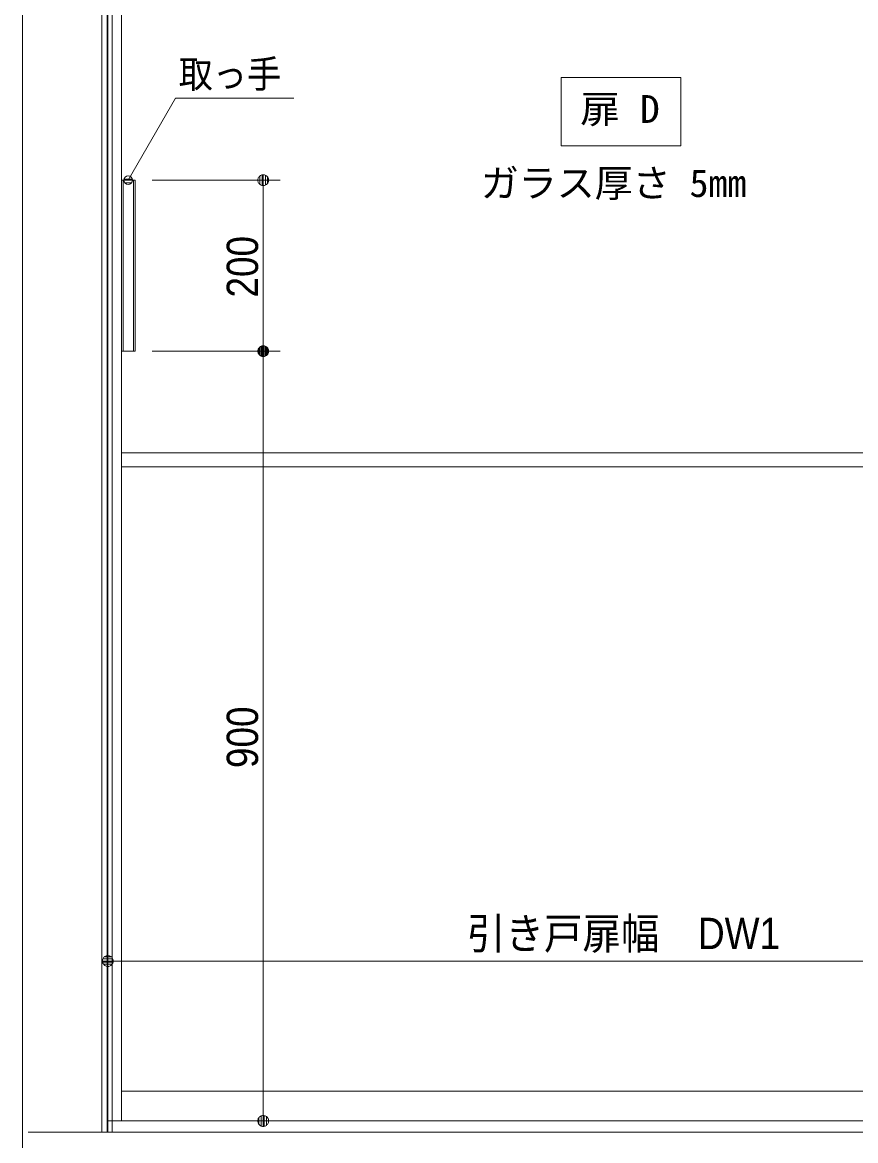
# Model space of a CAD drawing. Units: millimetres, scale not verified. Extents: x -6062 to 6062, y -3045 to 3045.
# Drawn here: x -5788 to -4813, y -1960 to -653 of the extents above; entities that cross this region are included whole.
import ezdxf
from ezdxf.enums import TextEntityAlignment as Align

# ---------------------------------------------------------------- set-up
doc = ezdxf.new("R2010")
doc.units = ezdxf.units.MM
doc.header["$LTSCALE"] = 20
for name, color, linetype, lineweight in [('0-1_0', 7, 'Continuous', 9), ('0-2_2寸法-1', 7, 'Continuous', 9), ('0-3_2寸法-3', 7, 'Continuous', 9), ('0-4_3一般', 7, 'Continuous', 9), ('0-5_1図面枠', 7, 'Continuous', 9)]:
    doc.layers.add(name, color=color, linetype=linetype, lineweight=lineweight)
doc.styles.add('ＭＳ ゴシック', font='')
doc.styles.add('ＭＳ Ｐゴシック', font='')
doc.styles.get('ＭＳ ゴシック').set_extended_font_data('MS Gothic')
doc.styles.get('ＭＳ Ｐゴシック').set_extended_font_data('MS PGothic')

# ---------------------------------------------------------------- blocks, each defined once
blk = doc.blocks.new('グループ-14')
at = {"layer": '0-5_1図面枠'}
blk.add_lwpolyline([(-80000, 55400), (80000, 55400), (80000, -55400), (-80000, -55400)], close=True, dxfattribs=at)
blk = doc.blocks.new('図面枠')
at = {"layer": '0-5_1図面枠'}
blk.add_blockref('グループ-14', (0, 0), dxfattribs=at)
blk = doc.blocks.new('_Dot')
at = {"layer": '0-1_0'}
for p, q in [((-10, 0), (-20, 0)), ((9.78, 2), (-9.78, 2)), ((7.99, 6), (-7.99, 6)), ((9.16, -3.98), (-9.16, -3.98)), ((6, -7.98), (-6, -7.98))]:
    blk.add_line(p, q, dxfattribs=at)
for points in [[(10, 0), (9.92, 1.25), (9.69, 2.49), (9.3, 3.68), (8.76, 4.82), (8.09, 5.88), (7.29, 6.85), (6.37, 7.71), (5.36, 8.44), (4.26, 9.05), (3.09, 9.51), (1.87, 9.82), (0.63, 9.98), (-0.63, 9.98), (-1.87, 9.82), (-3.09, 9.51), (-4.26, 9.05), (-5.36, 8.44), (-6.37, 7.71), (-7.29, 6.85), (-8.09, 5.88), (-8.76, 4.82), (-9.3, 3.68), (-9.69, 2.49), (-9.92, 1.25), (-10, 0), (0, 0)], [(-10, 0), (-9.92, -1.25), (-9.69, -2.49), (-9.3, -3.68), (-8.76, -4.82), (-8.09, -5.88), (-7.29, -6.85), (-6.37, -7.71), (-5.36, -8.44), (-4.26, -9.05), (-3.09, -9.51), (-1.87, -9.82), (-0.63, -9.98), (0.63, -9.98), (1.87, -9.82), (3.09, -9.51), (4.26, -9.05), (5.36, -8.44), (6.37, -7.71), (7.29, -6.85), (8.09, -5.88), (8.76, -4.82), (9.3, -3.68), (9.69, -2.49), (9.92, -1.25), (10, 0), (0, 0)]]:
    blk.add_lwpolyline(points, close=True, dxfattribs=at)
blk = doc.blocks.new('グループ-18')
at = {"layer": '0-4_3一般'}
for p, q in [((-78000, 7100), (-78000, -38740)), ((-77680, 7050), (-77680, -38740)), ((-77362, -16740), (-77682, -16740)), ((-77682, -20740), (-77682, -16740)), ((-77642, -20740), (-77642, -16740)), ((-77402, -20740), (-77402, -16740)), ((-77362, -16740), (-77362, -20740)), ((-77362, -20740), (-77682, -20740)), ((-77680, -23120), (-54320, -23120)), ((-77680, -23440), (-54320, -23440)), ((-54320, -38040), (-77680, -38040)), ((-78000, -38740), (-54000, -38740))]:
    blk.add_line(p, q, dxfattribs=at)
blk = doc.blocks.new('グループ-19')
at = {"layer": '0-4_3一般'}
for p, q in [((-78000, 8000), (-78000, -39000)), ((18736.5, -39000), (-79863.5, -39000))]:
    blk.add_line(p, q, dxfattribs=at)
blk = doc.blocks.new('グループ-20')
at = {"layer": '0-4_3一般'}
for name in ['グループ-19', 'グループ-18']:
    blk.add_blockref(name, (0, 0), dxfattribs=at)
blk = doc.blocks.new('グループ-21')
at = {"layer": '0-4_3一般'}
blk.add_line((-78020, -39000), (-78020, 8000), dxfattribs=at)
blk.add_lwpolyline([(-78140, 8000), (-77900, 8000), (-77900, -39000), (-78140, -39000)], close=True, dxfattribs=at)

msp = doc.modelspace()

# ---------------------------------------------------------------- linework, layer by layer
at = {"layer": '0-2_2寸法-1'}
for p, q in [((-5635.8, -837), (-5485.8, -837)), ((-5505.8, -1024.29), (-5505.8, -849.71)), ((-5635.6, -1037), (-5485.8, -1037)), ((-5635.6, -1037), (-5485.8, -1037)), ((-5505.8, -1049.71), (-5505.8, -1924.29)), ((-5687.5, -1730), (-5687.3, -1730)), ((-5674.79, -1750), (-4500.21, -1750)), ((-5635.8, -1937), (-5485.8, -1937))]:
    msp.add_line(p, q, dxfattribs=at)
at = {"layer": '0-3_2寸法-3'}
for p, q in [((-5658.91, -836.01), (-5668.69, -836.01)), ((-5663.63, -832.01), (-5663.97, -832.01)), ((-5663.63, -832.01), (-5663.97, -832.01)), ((-5659.8, -840.01), (-5667.8, -840.01))]:
    msp.add_line(p, q, dxfattribs=at)
msp.add_lwpolyline([(-5157.5, -717), (-5017.5, -717), (-5017.5, -797), (-5157.5, -797)], close=True, dxfattribs=at)
msp.add_lwpolyline([(-5663.8, -837), (-5608.56, -741.33), (-5470.04, -741.33)], dxfattribs=at)
msp.add_circle((-5663.8, -837), 5.01, dxfattribs=at)
msp.add_circle((-5663.8, -837), 5.01, dxfattribs=at)

# ---------------------------------------------------------------- block references
at = {"layer": '0-2_2寸法-1', "xscale": 0.6356201, "yscale": 0.6356201}
for p, rotation in [((-5505.8, -837), 90), ((-5505.8, -1037), 270), ((-5505.8, -1037), 90), ((-5687.5, -1750), 180), ((-5505.8, -1937), 270)]:
    msp.add_blockref('_Dot', p, dxfattribs=dict(at, rotation=rotation))
at = {"layer": '0-4_3一般', "xscale": 0.05, "yscale": 0.05}
for name in ['グループ-20', 'グループ-21']:
    msp.add_blockref(name, (-1787.5, 0), dxfattribs=at)
at = {"layer": '0-5_1図面枠', "xscale": 0.05, "yscale": 0.05}
msp.add_blockref('図面枠', (-1787.5, 0), dxfattribs=at)

# ---------------------------------------------------------------- texts
at = {"layer": '0-2_2寸法-1', "style": 'ＭＳ Ｐゴシック', "width": 0.9}
for s, p in [('200', (-5500.84, -974.28)), ('900', (-5500.84, -1524.38))]:
    msp.add_text(s, height=36.66, rotation=90, dxfattribs=at).set_placement(p, align=Align.BOTTOM_LEFT)
msp.add_text('引き戸扉幅\u3000DW1', height=36.69, dxfattribs=at).set_placement((-5267.52, -1747.07), align=Align.BOTTOM_LEFT)
at = {"layer": '0-3_2寸法-3', "style": 'ＭＳ ゴシック'}
for s, width, p in [('取っ手', 0.9, (-5604.71, -738.94)), ('扉 D', 1.05, (-5135.14, -779.87))]:
    msp.add_text(s, height=32.55, dxfattribs=dict(at, width=width)).set_placement(p, align=Align.BOTTOM_LEFT)
msp.add_text('ガラス厚さ 5mm', height=32.55, dxfattribs=at).set_placement((-5251.29, -866.45), align=Align.BOTTOM_LEFT)

doc.saveas('drawing.dxf')
